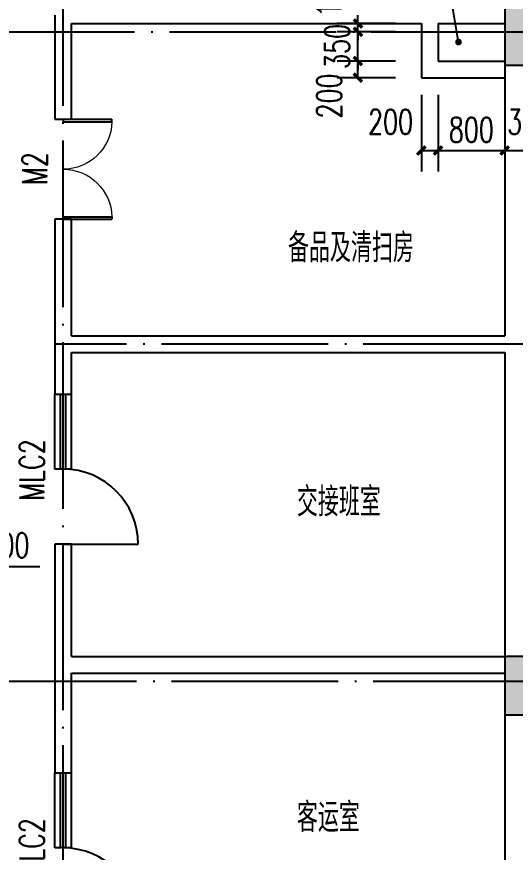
# Model space of a CAD drawing. Extents: x 63793 to 231107, y 20849 to 337643.
# Drawn here: x 190242 to 196226, y 269587 to 279621 of the extents above; entities that cross this region are included whole.
import ezdxf

# ---------------------------------------------------------------- set-up
doc = ezdxf.new("R2010")
doc.units = 0
doc.header["$LTSCALE"] = 1000
doc.header["$MEASUREMENT"] = 0
doc.linetypes.add('DASH', pattern=[0.35, 0.25, -0.1])
doc.linetypes.add('DOTE', pattern=[2.42, 2, -0.2, 0.02, -0.2])
for name, color, linetype in [('COLUMN', 2, 'Continuous'), ('DIM_LEAD', 3, 'Continuous'), ('DOTE', 1, 'DOTE'), ('PUB_DIM', 3, 'Continuous'), ('PUB_HATCH', 8, 'Continuous'), ('PUB_TEXT', 7, 'Continuous'), ('WALL', 2, 'Continuous'), ('WINDOW', 4, 'Continuous'), ('WINDOW_TEXT', 7, 'Continuous')]:
    doc.layers.add(name, color=color, linetype=linetype)
doc.styles.add('_TCH_DIM', font='SIMPLEX', dxfattribs={"bigfont": 'GBCBIG'})
doc.styles.add('_TCH_DIM_T3', font='SIMPLEX', dxfattribs={"width": 0.705882, "bigfont": 'GBCBIG'})
doc.styles.add('_TCH_WINDOW', font='SIMPLEX', dxfattribs={"height": 3.5, "bigfont": 'GBCBIG'})
doc.styles.get("Standard").update_dxf_attribs({"font": 'gbenor.shx', "bigfont": 'gbcbig.shx'})
doc.dimstyles.new('_TCH_ARCH&&100', dxfattribs={"dimtxt": 297.5, "dimasz": 100, "dimexe": 250, "dimexo": 300, "dimgap": 100, "dimtad": 1, "dimdec": 0, "dimzin": 0, "dimdsep": 46, "dimtxsty": '_TCH_DIM_T3', "dimblk": 'ARCHTICK', "dimcen": 0.09, "dimclrt": 7, "dimazin": 2, "dimtfac": 1, "dimtdec": 0, "dimtix": 1, "dimtmove": 2, "dimatfit": 3, "dimfxl": 0, "dimtolj": 1, "dimtzin": 0, "dimarcsym": 0})

# ---------------------------------------------------------------- blocks, each defined once
blk = doc.blocks.new('_ArchTick')
at = {"color": 0, "linetype": 'ByBlock', "const_width": 0.4}
blk.add_lwpolyline([(-0.5, -0.5), (0.5, 0.5)], dxfattribs=at)
blk = doc.blocks.new('*D126')
at = {"layer": 'Defpoints', "color": 0, "transparency": 16777216}
for p in [(196099, 278984), (196399, 278984), (196399, 278014)]:
    blk.add_point(p, dxfattribs=at)
at = {"layer": 'PUB_DIM', "color": 0, "lineweight": -2, "transparency": 16777216}
for p, q in [((196099, 278684), (196099, 277764)), ((196399, 278684), (196399, 277764)), ((196099, 278014), (196399, 278014))]:
    blk.add_line(p, q, dxfattribs=at)
at = {"layer": 'PUB_DIM', "color": 0, "lineweight": -2, "transparency": 16777216, "xscale": 100, "yscale": 100, "zscale": 100, "rotation": 180}
blk.add_blockref('_ArchTick', (196099, 278014), dxfattribs=at)
at = {"layer": 'PUB_DIM', "color": 0, "lineweight": -2, "transparency": 16777216, "xscale": 100, "yscale": 100, "zscale": 100}
blk.add_blockref('_ArchTick', (196399, 278014), dxfattribs=at)
at = {"layer": 'PUB_DIM', "color": 7, "transparency": 16777216, "insert": (196399, 278359), "char_height": 297.5, "attachment_point": 5, "style": '_TCH_DIM_T3'}
blk.add_mtext('\\A1;300', dxfattribs=at)
blk = doc.blocks.new('*D127')
at = {"layer": 'Defpoints', "color": 0, "transparency": 16777216}
for p in [(195299, 278984), (196099, 278984), (196099, 278014)]:
    blk.add_point(p, dxfattribs=at)
at = {"layer": 'PUB_DIM', "color": 0, "lineweight": -2, "transparency": 16777216}
for p, q in [((195299, 278684), (195299, 277764)), ((196099, 278684), (196099, 277764)), ((195299, 278014), (196099, 278014))]:
    blk.add_line(p, q, dxfattribs=at)
at = {"layer": 'PUB_DIM', "color": 0, "lineweight": -2, "transparency": 16777216, "xscale": 100, "yscale": 100, "zscale": 100, "rotation": 180}
blk.add_blockref('_ArchTick', (195299, 278014), dxfattribs=at)
at = {"layer": 'PUB_DIM', "color": 0, "lineweight": -2, "transparency": 16777216, "xscale": 100, "yscale": 100, "zscale": 100}
blk.add_blockref('_ArchTick', (196099, 278014), dxfattribs=at)
at = {"layer": 'PUB_DIM', "color": 7, "transparency": 16777216, "insert": (195699, 278263), "char_height": 297.5, "attachment_point": 5, "style": '_TCH_DIM_T3'}
blk.add_mtext('\\A1;800', dxfattribs=at)
blk = doc.blocks.new('*D128')
at = {"layer": 'Defpoints', "color": 0, "transparency": 16777216}
for p in [(195099, 278984), (195299, 278984), (195299, 278014)]:
    blk.add_point(p, dxfattribs=at)
at = {"layer": 'PUB_DIM', "color": 0, "lineweight": -2, "transparency": 16777216}
for p, q in [((195099, 278684), (195099, 277764)), ((195299, 278684), (195299, 277764)), ((195099, 278014), (195299, 278014))]:
    blk.add_line(p, q, dxfattribs=at)
at = {"layer": 'PUB_DIM', "color": 0, "lineweight": -2, "transparency": 16777216, "xscale": 100, "yscale": 100, "zscale": 100, "rotation": 180}
blk.add_blockref('_ArchTick', (195099, 278014), dxfattribs=at)
at = {"layer": 'PUB_DIM', "color": 0, "lineweight": -2, "transparency": 16777216, "xscale": 100, "yscale": 100, "zscale": 100}
blk.add_blockref('_ArchTick', (195299, 278014), dxfattribs=at)
at = {"layer": 'PUB_DIM', "color": 7, "transparency": 16777216, "insert": (194729, 278359), "char_height": 297.5, "attachment_point": 5, "style": '_TCH_DIM_T3'}
blk.add_mtext('\\A1;200', dxfattribs=at)
blk = doc.blocks.new('*D129')
at = {"layer": 'Defpoints', "color": 0, "transparency": 16777216}
for p in [(194337, 279089), (195090, 279089), (195090, 278889)]:
    blk.add_point(p, dxfattribs=at)
at = {"layer": 'PUB_DIM', "color": 0, "lineweight": -2, "transparency": 16777216}
for p, q in [((194790, 279089), (194087, 279089)), ((194337, 278889), (194337, 279089)), ((194790, 278889), (194087, 278889))]:
    blk.add_line(p, q, dxfattribs=at)
at = {"layer": 'PUB_DIM', "color": 0, "lineweight": -2, "transparency": 16777216, "xscale": 100, "yscale": 100, "zscale": 100}
for p, rotation in [((194337, 279089), 90), ((194337, 278889), 270)]:
    blk.add_blockref('_ArchTick', p, dxfattribs=dict(at, rotation=rotation))
at = {"layer": 'PUB_DIM', "color": 7, "transparency": 16777216, "insert": (193992, 278669), "char_height": 297.5, "attachment_point": 5, "rotation": 90, "style": '_TCH_DIM_T3'}
blk.add_mtext('\\A1;200', dxfattribs=at)
blk = doc.blocks.new('*D130')
at = {"layer": 'Defpoints', "color": 0, "transparency": 16777216}
for p in [(194337, 279439), (195090, 279439), (195090, 279089)]:
    blk.add_point(p, dxfattribs=at)
at = {"layer": 'PUB_DIM', "color": 0, "lineweight": -2, "transparency": 16777216}
for p, q in [((194337, 279439), (194337, 279539)), ((194790, 279439), (194087, 279439)), ((194337, 279089), (194337, 279439)), ((194790, 279089), (194087, 279089)), ((194337, 279089), (194337, 278989))]:
    blk.add_line(p, q, dxfattribs=at)
at = {"layer": 'PUB_DIM', "color": 0, "lineweight": -2, "transparency": 16777216, "xscale": 100, "yscale": 100, "zscale": 100}
for p, rotation in [((194337, 279439), 270), ((194337, 279089), 90)]:
    blk.add_blockref('_ArchTick', p, dxfattribs=dict(at, rotation=rotation))
at = {"layer": 'PUB_DIM', "color": 7, "transparency": 16777216, "insert": (194088, 279264), "char_height": 297.5, "attachment_point": 5, "rotation": 90, "style": '_TCH_DIM_T3'}
blk.add_mtext('\\A1;350', dxfattribs=at)
blk = doc.blocks.new('*D131')
at = {"layer": 'Defpoints', "color": 0, "transparency": 16777216}
for p in [(194337, 279539), (195090, 279539), (195090, 279439)]:
    blk.add_point(p, dxfattribs=at)
at = {"layer": 'PUB_DIM', "color": 0, "lineweight": -2, "transparency": 16777216}
for p, q in [((194337, 279539), (194337, 279639)), ((194790, 279539), (194087, 279539)), ((194337, 279439), (194337, 279539)), ((194790, 279439), (194087, 279439)), ((194337, 279439), (194337, 279339))]:
    blk.add_line(p, q, dxfattribs=at)
at = {"layer": 'PUB_DIM', "color": 0, "lineweight": -2, "transparency": 16777216, "xscale": 100, "yscale": 100, "zscale": 100}
for p, rotation in [((194337, 279539), 270), ((194337, 279439), 90)]:
    blk.add_blockref('_ArchTick', p, dxfattribs=dict(at, rotation=rotation))
at = {"layer": 'PUB_DIM', "color": 7, "transparency": 16777216, "insert": (193992, 279889), "char_height": 297.5, "attachment_point": 5, "rotation": 90, "style": '_TCH_DIM_T3'}
blk.add_mtext('\\A1;100', dxfattribs=at)
blk = doc.blocks.new('_FZH')
blk.add_lwpolyline([(-0.5, -0.5), (0.5, -0.5), (0.5, 0.5), (-0.5, 0.5)], close=True)
at = {"layer": 'PUB_HATCH'}
blk.add_solid([(-0.5, -0.5), (0.5, -0.5), (-0.5, 0.5), (0.5, 0.5)], dxfattribs=at)
blk = doc.blocks.new('$DorLib2D$00000002')
for p, q in [((-0.5, 0), (-0.5, 0.4875)), ((-0.475, 0.4875), (-0.5, 0.4875)), ((-0.475, 0), (-0.475, 0.4875)), ((0.475, 0), (0.475, 0.4875)), ((0.475, 0.4875), (0.5, 0.4875)), ((0.5, 0), (0.5, 0.4875)), ((-0.5, 0), (-0.475, 0)), ((0.5, 0), (0.475, 0))]:
    blk.add_line(p, q)
at = {"lineweight": 13}
for centre, start, end in [((-0.4875, 0), 0, 88.53072), ((0.4875, 0), 91.46928, 180)]:
    blk.add_arc(centre, 0.4875, start, end, dxfattribs=at)

msp = doc.modelspace()

# ---------------------------------------------------------------- linework, layer by layer
at = {"layer": 'DIM_LEAD'}
for p, q in [((195544.5, 279316), (195329, 280594.2)), ((189225.8, 273019.2), (190520.2, 273019.2))]:
    msp.add_line(p, q, dxfattribs=at)
at = {"layer": 'DIM_LEAD', "const_width": 40}
msp.add_lwpolyline([(195547.8, 279296.3, 1), (195541.1, 279335.7, 1)], format="xyb", close=True, dxfattribs=at)
at = {"layer": 'DOTE'}
for p, q in [((190799.3, 261612.7), (190799.3, 287524.2)), ((138837, 279438.9), (206199.3, 279438.9)), ((196399.3, 275688.9), (190699.3, 275688.9)), ((206199.3, 271638.9), (138837, 271638.9))]:
    msp.add_line(p, q, dxfattribs=at)
at = {"layer": 'WALL'}
for p, q in [((190699.3, 279638.9), (190699.3, 278389.1)), ((190899.3, 278389.1), (190899.3, 279538.9)), ((190899.3, 279538.9), (195099.3, 279538.9)), ((195099.3, 279538.9), (195099.3, 278888.9)), ((195299.3, 279538.9), (195299.3, 279088.9)), ((195299.3, 279538.9), (196099.3, 279538.9)), ((195299.3, 279088.9), (196099.3, 279088.9)), ((196099.3, 279088.9), (196099.3, 278888.9)), ((196099.3, 279038.9), (196099.3, 275788.9)), ((195099.3, 278888.9), (196099.3, 278888.9)), ((190699.3, 278389.1), (190899.3, 278389.1)), ((190899.3, 277189.1), (190699.3, 277189.1)), ((190699.3, 277189.1), (190699.3, 275688.9)), ((190899.3, 275788.9), (190899.3, 277189.1)), ((190899.3, 275788.9), (196099.3, 275788.9)), ((190699.3, 275688.9), (190699.3, 275088.7)), ((190899.3, 275088.7), (190899.3, 275588.9)), ((190899.3, 275588.9), (196099.3, 275588.9)), ((196099.3, 275588.9), (196099.3, 271938.9)), ((190699.3, 275088.7), (190899.3, 275088.7)), ((190899.3, 273288.7), (190699.3, 273288.7)), ((190699.3, 273288.7), (190699.3, 271838.9)), ((190899.3, 271938.9), (190899.3, 273288.7)), ((190899.3, 271938.9), (196099.3, 271938.9)), ((190699.3, 271838.9), (190699.3, 270538.9)), ((190899.3, 271738.9), (196099.3, 271738.9)), ((190899.3, 270538.9), (190899.3, 271738.9)), ((196099.3, 271238.9), (196099.3, 269238.9)), ((190699.3, 270538.9), (190899.3, 270538.9))]:
    msp.add_line(p, q, dxfattribs=at)
at = {"layer": 'WINDOW'}
for p, q in [((190699.3, 274188.7), (190699.3, 275088.7)), ((190765.9, 274188.7), (190765.9, 275088.7)), ((190832.6, 274188.7), (190832.6, 275088.7)), ((190899.3, 274188.7), (190899.3, 275088.7)), ((190899.3, 274188.7), (190699.3, 274188.7)), ((190799.3, 273288.7), (191699.3, 273288.7)), ((190699.3, 269638.9), (190699.3, 270538.9)), ((190765.9, 269638.9), (190765.9, 270538.9)), ((190832.6, 269638.9), (190832.6, 270538.9)), ((190899.3, 269638.9), (190899.3, 270538.9)), ((190899.3, 269638.9), (190699.3, 269638.9))]:
    msp.add_line(p, q, dxfattribs=at)
for centre in [(190799.3, 273288.7), (190799.3, 268738.9)]:
    msp.add_arc(centre, 900, 0, 90, dxfattribs=at)

# ---------------------------------------------------------------- block references
at = {"layer": 'COLUMN', "xscale": 700.0000000004657, "yscale": 700.0000000004657, "zscale": 700.0000000004657}
for p in [(196449.3, 279388.9), (196449.3, 271588.9)]:
    msp.add_blockref('_FZH', p, dxfattribs=at)
at = {"layer": 'WINDOW'}
ref = msp.add_blockref('$DorLib2D$00000002', (190799.3, 277789.1), dxfattribs=dict(at, xscale=1200, yscale=-1200, zscale=1200, rotation=89.99999999999959))
ref.add_attrib('A', 'M2', (190606.6, 277599.1), dxfattribs={"layer": 'WINDOW_TEXT', "height": 297.5, "rotation": 90, "style": '_TCH_WINDOW', "width": 0.705882})

# ---------------------------------------------------------------- texts
at = {"linetype": 'DASH', "char_height": 350, "width": 1776.101, "attachment_point": 1}
for s, insert in [('备品及清扫房', (193497.2, 277021.5)), ('交接班室', (193605, 273970.7)), ('客运室', (193605, 270180.7))]:
    msp.add_mtext(s, dxfattribs=dict(at, insert=insert))
at = {"layer": 'PUB_TEXT', "style": '_TCH_DIM', "width": 0.705882}
msp.add_text('2400', height=297.5, dxfattribs=at).set_placement((189675.2, 273124.2))
at = {"layer": 'WINDOW_TEXT', "style": '_TCH_WINDOW', "width": 0.705882}
for p in [(190573, 273808.7), (190573, 269258.9)]:
    msp.add_text('MLC2', height=297.5, rotation=90, dxfattribs=at).set_placement(p)

# ---------------------------------------------------------------- dimensions: what is measured, and where the dimension line sits
at = {"layer": 'PUB_DIM'}
for base, p1, p2, angle, text, picture, middle in [((194337.1, 279538.9), (195089.7, 279438.9), (195089.7, 279538.9), 90, '100', '*D131', (193992.1, 279888.9)), ((194337.1, 279088.9), (195089.7, 278888.9), (195089.7, 279088.9), 90, '200', '*D129', (193992.1, 278668.9)), ((195299.3, 278014), (195099.3, 278983.9), (195299.3, 278983.9), 0, '200', '*D128', (194729.3, 278359)), ((196399.3, 278014), (196099.3, 278983.9), (196399.3, 278983.9), 0, '300', '*D126', (196399.3, 278359))]:
    dim = msp.add_linear_dim(base=base, p1=p1, p2=p2, angle=angle, text=text, dimstyle='_TCH_ARCH&&100', dxfattribs=at)
    dim.commit()
    dim.dimension.update_dxf_attribs({"geometry": picture, "text_midpoint": middle, "dimtype": 129})
for p1, p2, distance, text, picture, middle in [((195089.7, 279088.9), (195089.7, 279438.9), 752.6, '350', '*D130', (194088.3, 279263.9)), ((195299.3, 278983.9), (196099.3, 278983.9), -970, '800', '*D127', (195699.3, 278262.7))]:
    dim = msp.add_aligned_dim(p1=p1, p2=p2, distance=distance, text=text, dimstyle='_TCH_ARCH&&100', dxfattribs=at)
    dim.commit()
    dim.dimension.update_dxf_attribs({"geometry": picture, "text_midpoint": middle})

doc.saveas('drawing.dxf')
